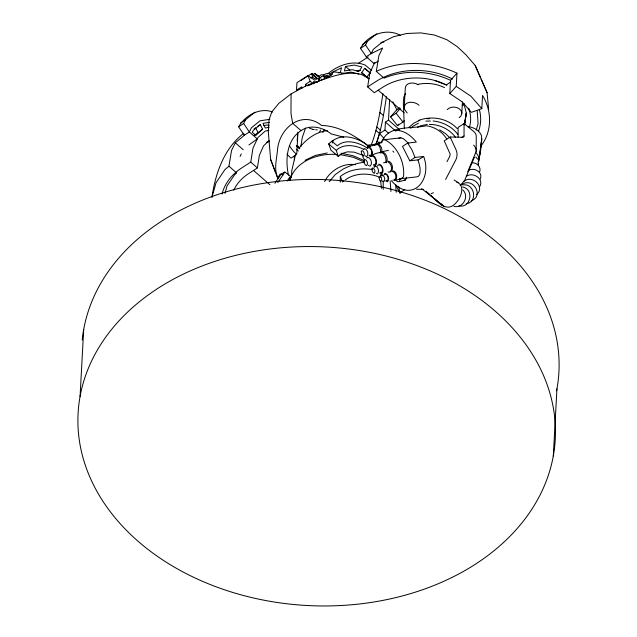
<?xml version="1.0" encoding="UTF-8"?>
<svg xmlns="http://www.w3.org/2000/svg" width="637" height="637" viewBox="0 0 637 637"><rect width="100%" height="100%" fill="white"/><g stroke="black" fill="none" stroke-linecap="round" stroke-linejoin="round"><path stroke-width="0.96" d="M458.099 136.947L458.114 127.408L464.054 123.578L473.633 131.405A10.391 7.54 0.1 0 1 476.237 136.859L476.213 151.24L467.741 171.823M447.007 161.655L449.754 156.376L450.184 154.098L444.228 140.849L450.176 137.019L462.701 137.297A5.263 2.405 57.2 0 0 464.039 135.992L464.054 123.578M381.834 151.208C382.71 147.545 378.219 141.135 374.739 145.101M383.227 189.372L383.211 180.94M80.063 396.533L83.702 329.401M291.388 177.691L291.762 170.788L295.504 154.664M296.794 153.477L297.949 132.249M388.689 133.3L384.979 130.067L385.409 122.097L388.514 120.098L389.645 99.245M407.186 112.988L404.654 109.572L404.224 107.764L405.267 88.559C405.363 82.141 414.09 81.95 418.206 84.745M480.378 146.677C492.305 132.313 492.146 111.005 482.528 95.439L481.811 108.672L471.364 112.359L462.247 101.888L449.794 93.559L450.51 80.334L456.96 73.144C431.934 61.423 401.644 59.886 376.292 71.368L384.031 78.112C405.212 69.481 429.864 70.627 450.51 80.334M449.794 93.559L456.243 86.377L456.96 73.144M461.801 113.601L462.43 102.071M553.298 455.988A238.939 179.507 3.1 0 0 226.183 257.905A238.939 179.507 3.1 0 0 170.565 564.884A238.939 179.507 3.1 0 0 553.298 455.988L556.937 388.865M477.901 163.183C480.386 154.568 481.715 144.822 481.548 135.832C479.534 130.338 473.745 127.289 468.187 126.667M380.799 152.283L380.002 147.386L378.744 145.371L377.311 144.416L368.17 146.741L367.191 147.736M297.184 140.745L297.638 134.272M277.963 178.225C273.528 169.036 276.792 159.234 277.501 149.846C279.11 129.781 298.817 111.284 318.707 123.331L321.526 125.481C337.936 125.736 352.683 134.566 365.646 143.819L368.297 146.176M369.046 78.677L361.458 74.473C347.181 70.85 333.597 75.93 320.252 80.493L305.895 85.915L291.077 93.918L290.982 113.474L292.709 123.379L301.046 130.641C310.291 124.183 322.951 127.281 331.208 133.921L343.765 137.186M404.224 107.764C404.63 100.383 415.125 101.299 419.09 105.328M402.48 177.85L400.219 178.989L399.28 181.656L397.966 181.776L396.238 180.773M406.565 177.166L405.61 179.897L399.28 181.656M372.518 169.553C361.482 167.794 349.219 169.37 340.309 176.505L340.269 182.174M478.905 161.057L481.397 141.318M481.946 138.627L479.064 158.613L478.347 156.025L475.704 152.267M233.771 190.248A52.767 39.645 3.1 0 1 248.812 173.463L257.412 167.929L259.331 155.46L263.511 145.929L268.973 140.634M464.524 124.47L466.292 113.036L464.707 106.626L463.346 104.261M371.419 144.567C377.59 128.196 380.353 110.862 382.893 93.631M376.18 143.914C381.746 128.73 383.968 112.63 386.444 96.736M222.042 194.022A62.824 47.194 3.1 0 1 242.148 167.65L250.747 162.117L252.993 148.11L257.921 137.536L265.199 131.111L268.854 130.37M446.943 85.247A52.767 39.645 3.1 0 0 382.893 87.165L374.293 92.699L367.629 86.895L369.874 72.889L374.803 62.307M300.807 146.669L302.328 137.337L305.577 128.053M243.804 133.244C224.041 148.333 215.417 173.439 211.938 197.279L216.031 182.747L225.004 169.498L228.946 166.193L231.565 150.404L235.308 142.823L244.6 135.044M376.292 71.368L378.911 55.57L382.646 47.99L370.989 53.707M464.357 124.709L466.292 113.036L464.684 124.884M289.724 180.582C295.194 160.922 318.396 152.904 337.069 154.504M478.307 165.087L478.666 163.335M479.518 172.364C481.62 167.619 477.288 162.674 472.423 162.809M480.314 178.997C483.157 172.285 474.565 167.332 468.88 170.103M345.501 66.471L344.386 70.922L352.142 69.704L358.926 71.376L361.935 66.957L354.339 65.085L345.501 66.471L349.888 70.181M372.056 155.508C372.908 152.434 371.753 147.282 368.17 146.741M374.102 167.499L375.105 165.946C378.115 166.408 379.74 171.823 377.454 173.853L376.348 173.598M377.59 166.042L377.845 165.118M380.974 176.258L381.826 174.928C384.398 175.326 385.791 179.96 383.84 181.696L382.391 181.035M385.664 162.411C386.587 159.417 385.544 156.041 383.649 153.644C381.061 150.802 372.749 154.281 370.71 156.296M383.952 175.008L385.011 173.368C388.188 173.861 389.908 179.578 387.495 181.728L385.711 180.916M224.949 193.345L227.114 185.781L234.75 174.562L236.685 172.945L228.946 166.193M476.197 130.179L478.092 123.562L477.24 111.029M367.573 147.203L368.441 145.204L379.588 143.548L378.983 143.675M375.941 144.543L379.509 133.436L383.992 138.404M474.398 157.275L464.644 180.414L460.193 185.566M380.95 174.474L379.756 177.261C368.775 172.746 355.175 172.699 345.326 179.905M329.218 181.696L335.436 174.371L343.343 168.94C349.968 165.724 357.078 162.793 364.499 162.371M240.101 156.423L241.272 153.915M386.221 162.857C388.944 158.844 385.425 149.966 379.986 152.45M269.849 119.294L260.023 120.815L251.424 127.79L249.354 131.986L244.313 135.227L238.596 126.779C244.95 115.671 259.912 106.992 272.684 112.032M238.596 126.779L243.637 123.53L245.452 119.852L254.888 112.2M378.123 61.128L374.166 63.676L366.235 56.765L360.518 48.308C367.923 34.82 386.118 27.638 400.267 35.29M360.518 48.308L365.55 45.068L367.366 41.381L376.809 33.737M366.235 56.765L371.275 53.516L373.346 49.32L381.945 42.353L383.904 42.05M405.658 93.241L403.882 96.776L403.325 102.836L404.384 128.682M381.762 141.971C388.371 124.494 411.263 129.287 426.042 125.768C434.522 126.707 442.365 131.755 446.784 139.041M445.637 179.419L455.742 160.046A10.391 8.83 -88.7 0 0 455.988 149.663L450.176 137.019M319.248 132.56L320.602 129.972M322.76 132.552L324.082 130.036M479.398 187.119C484.845 179.276 473.243 171.441 466.388 176.298M278.353 177.078L279.802 174.434L281.307 173.877L282.852 175.04M324.567 181.601C330.077 170.676 343.088 162.602 355.39 164.72M363.655 149.369L364.452 148.556C367.461 149.026 369.086 154.441 366.801 156.463L366.267 156.479M367.653 148.278L368.441 147.473C371.459 147.935 373.083 153.35 370.798 155.38L369.691 155.125M366.753 158.119L367.637 157.22C371.013 157.737 372.828 163.797 370.272 166.074L369.675 166.082M274.913 183.281L281.307 173.877M277.764 182.596L284.898 172.094L290.504 176.146L287.176 181.035M368.807 78.773L361.665 72.729L364.683 68.318L370.567 73.215M282.279 174.005L283.194 172.667L284.898 172.094M378.115 142.863L378.728 141.987L380.249 142.409M366.808 77.109L370.041 72.873L364.683 68.318M381.412 141.844L382.773 140.108L384.796 139.678L400.88 137.815L403.428 138.715L408.755 143.532M321.096 78.056L319.511 76.997L318.492 78.741L316.732 78.096L313.579 75.492L313.675 75.978L313.492 74.457L311.955 73.43L300.967 80.493M404.248 120.64L402.998 122.065L397.456 125.632L390.569 116.834L396.811 109.691L399.184 108.163M390.569 116.834L396.11 113.267L400.331 108.441M397.456 125.632L398.706 124.207M300.258 146.701C307.273 138.54 316.398 131.7 327.426 130.649M476.54 194.619C485.633 187.095 472.479 174.371 464.078 181.219M410.738 128.332L412.625 126.413L418.477 123.196M254.187 135.506L262.595 129.215L260.294 124.661L257.921 126.19M262.595 129.215L255.819 135.434L252.308 132.369L253.327 130.306L260.294 124.661M362.819 155.253L354.116 152.132L347.428 151.837L342.204 153.445L338.263 156.415L336.288 150.38C343.709 143.166 355.534 145.212 363.95 149.456M409.081 127.225L413.811 123.172L419.871 120.274M338.263 156.415L330.906 150.141L328.7 143.906L331.256 141.733L333.669 140.745M248.956 144.941L257.284 138.898L249.354 131.986L243.637 123.53M332.625 142.999L331.933 141.295C342.969 132.464 359.037 138.213 368.799 146.367M254.155 128.841L255.548 127.719L257.842 132.273M328.198 73.422C338.279 65.261 352.42 59.87 365.081 65.038L371.69 70.54M329.886 74.123L332.044 72.395L341.512 67.785L340.397 72.228L338.757 73.032M343.964 180.94L342.602 181.975L340.309 176.505M393.793 130.513C402.91 129.303 410.929 135.291 416.319 142.067L407.688 143.07L402.496 146.422L409.822 160.811L418.453 159.807L423.637 156.455C432.842 180.311 411.303 204.182 391.365 180.645M409.822 160.811L415.006 157.458L423.637 156.455M314.949 80.31L307.95 75.612L296.961 82.683L296.5 90.159L301.635 86.855L301.842 88.575M313.492 74.457L314.901 73.55L319.272 76.854L317.274 75.134M240.412 123.092L245.452 119.852M362.334 44.63L367.366 41.381M310.824 78.032L312.393 77.021L312.042 74.457L315.952 77.077M305.625 86.146L305.41 84.426L310.187 81.353L313.754 83.742M318.309 76.671L321.382 74.696L324.273 74.999M308.117 85.469L310.506 83.933M330.834 74.919L332.45 73.876M380.504 43.276L381.945 42.353M358.36 63.326L368.25 56.956M367.629 86.895L376.228 81.353A62.824 47.194 3.1 0 1 452.477 79.068M295.926 154.966L291.037 158.119A51.231 38.483 3.1 0 1 286.929 154.043M396.596 109.946L399.757 107.908M450.797 81.99L446.195 84.952L434.561 80.429M379.341 133.69L384.979 130.067M462.175 105.424L464.596 103.863M461.809 137.425L464.039 135.992M399.813 192.868L404.774 189.675M301.046 130.641C286.546 139.933 285.177 160.038 288.481 175.215M324.536 76.161L327.338 75.23L329.783 76.735M376.101 144.774L376.658 144.432M371.634 156.161L370.423 156.519L368.998 155.563M371.602 156.312L372.112 156.001C375.488 156.519 377.303 162.578 374.747 164.856L373.505 164.569M380.687 152.976L381.308 152.585M378.649 165.134L379.095 164.856C382.112 165.325 383.737 170.732 381.452 172.762L380.345 172.516M384.859 174.235L385.242 173.997C387.822 174.395 389.207 179.029 387.256 180.765L386.309 180.55M390.218 171.584C392.997 169.052 391.054 163.391 387.973 161.806M394.757 179.745C397.17 177.604 395.458 171.886 392.273 171.393M291.077 93.918L278.831 103.337L271.903 111.809L269.021 119.708L268.312 131.787L270.614 159.369L275.319 171.879M461.626 184.786C472.447 176.194 484.773 196.013 471.292 200.83M392.87 180.112C398.443 181.418 397.504 171.385 392.894 170.835M381.651 42.536L393.403 36.779L406.725 33.49L420.723 32.893L434.442 35.035L446.943 39.757L457.374 46.74L465.79 54.655L475.162 65.404L487.074 92.636L488.683 109.532M312.894 83.694L327.092 77.595L331.781 74.505L333.143 71.949L333.653 71.933A51.231 38.483 3.1 0 1 344.044 73.462M305.051 160.277L315.339 155.436L327.267 152.968M417.593 127.177L419.353 126.397M431.185 193.6L433.415 192.772M307.934 85.629L312.034 84.108M418.302 120.512C431.353 115.472 447.652 118.084 457.247 128.658M383.538 162.841L385.425 162.331M266.712 142.242L269.602 141.502M420.022 125.903L427.323 124.398M466.236 203.76C478.283 202.112 474.477 182.787 462.773 184.961M398.858 138.245L400.88 137.815M376.379 143.851L382.041 142.64M380.998 151.94L388.514 150.332M394.614 180.303L401.079 178.925M269.196 127.241L265.31 128.029L262.962 123.355L269.316 122.368M356.784 71.097L360.55 70.349M417.339 84.53C426.392 82.364 436.162 83.503 444.499 87.611M341.902 73.534L350.995 72.116L358.926 74.059M263.654 125.569L267.293 125.003L269.029 125.529M404.296 180.016L405.61 179.897M425.89 121.126L430.405 121.03M371.809 155.173C375.973 155.818 378.219 163.303 375.058 166.114L373.529 165.763M378.824 164.123C382.542 164.696 384.549 171.385 381.73 173.893L379.652 172.945M426.846 118.729L429.625 118.697M416.502 189.229L423.358 189.404M429.298 124.462C439.283 124.207 449.372 129.096 455.367 137.074M458.927 205.839C470.926 208.649 474.422 188.974 462.47 186.967M453.958 206.364C462.98 208.777 469.612 196.204 462.82 189.93M317.266 82.555L313.404 81.902L315.355 82.269M319.511 76.997L316.302 75.429L314.901 73.55M433.112 120.974C442.715 121.993 451.975 126.596 457.852 134.383M340.938 153.23L352.755 155.651L364.571 160.628M339.903 154.52L353.073 157.228L364.436 162.005M312.831 129.343L309.447 128.204M456.713 182.198C465.098 184.857 461.483 196.642 457.079 201.539C447.962 213.698 438.774 203.33 430.811 195.511M388.037 161.161C393.427 161.798 394.526 173.527 388.013 172.006M399.327 178.734L400.219 178.989M384.796 139.678C397.408 146.088 405.068 162.777 403.508 176.64L402.146 178.376L400.124 178.806L416.208 176.935L418.23 176.505L419.592 174.777C421.025 169.848 419.544 164.665 417.928 159.967M367.629 148.19C358.918 142.664 346.058 138.229 337.236 145.809L331.933 141.295M319.105 79.689L317.497 78.646M454.085 180.008L458.234 182.588M439.649 129.805L445.605 133.651L450.088 138.078M456.243 86.377L470.99 96.259L481.811 108.672M312.393 77.021L315.514 79.115M305.41 84.426L307.552 85.86M369.038 145.069L370.376 146.606M421.67 188.64L444.268 206.762L434.617 198.672M475.759 156.917L478.116 159.505M361.665 72.729L367 77.181M433.136 197.43L425.715 191.204L429.354 194.277M328.7 143.906L336.288 150.38M378.195 90.191L404.256 112.9M388.514 120.098L399.725 129.868M385.409 122.097L395.864 131.214M296.866 145.363L299.772 147.903M235.308 142.823L243.23 149.727M250.747 162.117L257.412 167.929M253.502 170.437L269.889 184.714M379.923 112.51L383.466 115.608M376.825 127.002L380.377 130.099M375.981 130.466L379.533 133.571M297.041 145.515L299.892 147.999M296.547 146.375L299.39 148.859M296.253 149.169L298.387 151.033M365.112 155.699L365.694 156.216M368.385 165.214L369.03 165.787M392.87 151.12L393.873 152.211M312.042 74.457L311.955 73.43M331.113 75.27L328.947 73.597L326.168 73.685A7.055 4.308 -56.2 0 0 323.293 75.5L323.357 76.432M364.316 159.489L363.05 157.435L362.533 154.695M396.11 113.267L402.998 122.065M396.811 109.691L392.79 101.809M365.55 45.068L371.275 53.516M407.688 143.07L411.948 149.878L415.006 157.458M441.656 203.928L442.468 205.353M399.383 192.239L395.641 184.65L396.238 192.302M468.402 108.394L469.549 110.926M475.162 65.404L480.489 77.61M481.134 79.02L487.074 92.636M307.95 75.612L310.187 81.353M270.614 159.369L277.74 178.288M289.325 177.619L290.146 179.937M381.738 173.997L382.224 175.892M380.655 181.059L381.483 188.385M398.69 186.665L400.124 193.457M316.048 77.571L316.302 79.641M390.131 180.892L390.943 191.45M294.206 156.113L294.405 159.871M82.205 340.031A238.939 179.507 3.1 0 1 346.632 181.226A238.939 179.507 3.1 0 1 556.579 390.776M473.609 145.125A10.526 8.281 8.2 0 1 476.213 151.24M447.222 109.604A7.963 5.98 3.1 0 1 459.07 108.656A7.963 5.98 3.1 0 1 459.142 117.654M468.673 108.163A52.767 39.645 3.1 0 1 469.541 126.874M479.39 109.644A62.824 47.194 3.1 0 1 478.53 131.31M323.946 77.252A5.757 3.519 -56.2 0 1 327.944 77.029M318.707 80.851A4.045 2.476 -56.2 0 1 322.147 76.297A4.045 2.476 -56.2 0 1 324.743 78.677M325.674 77.977A4.045 2.476 -56.2 0 1 326.359 78.064M317.282 129.892A11.036 5.048 57.2 0 1 315.705 129.725M314.304 129.55A9.077 4.156 57.2 0 1 312.998 129.415M296.746 154.441A43.595 32.75 3.1 0 1 289.413 145.634M361.259 151.574L361.72 154.345L363.592 156.041C365.112 154.6 363.958 150.913 361.904 150.555L361.259 151.574M364.061 160.588C363.934 162.411 364.563 165.294 366.673 165.588C368.385 163.98 367.087 159.847 364.794 159.449L364.061 160.588M371.912 168.956L372.374 171.735L374.245 173.423C375.774 171.99 374.612 168.295 372.565 167.937L371.912 168.956M379.095 177.508C380.6 187.557 384.007 174.466 379.095 177.508"/></g></svg>
